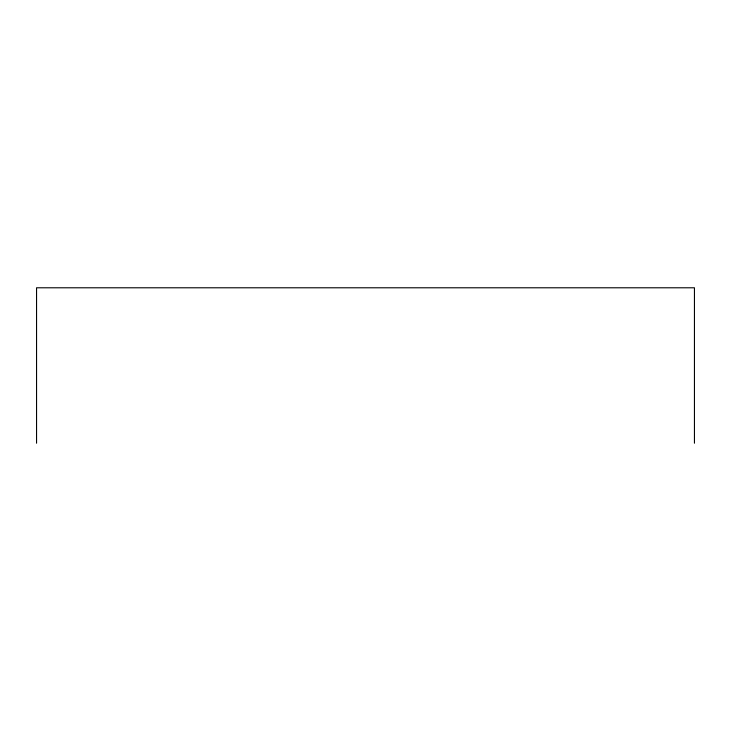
<?xml version="1.0" encoding="UTF-8"?>
<svg xmlns="http://www.w3.org/2000/svg" width="731" height="731" viewBox="0 0 731 731"><rect width="100%" height="100%" fill="white"/><g stroke="black" fill="none" stroke-linecap="round" stroke-linejoin="round"><path stroke-width="1.1" d="M694.45 443.214L694.45 287.786L36.55 287.786L36.55 443.214"/></g></svg>
